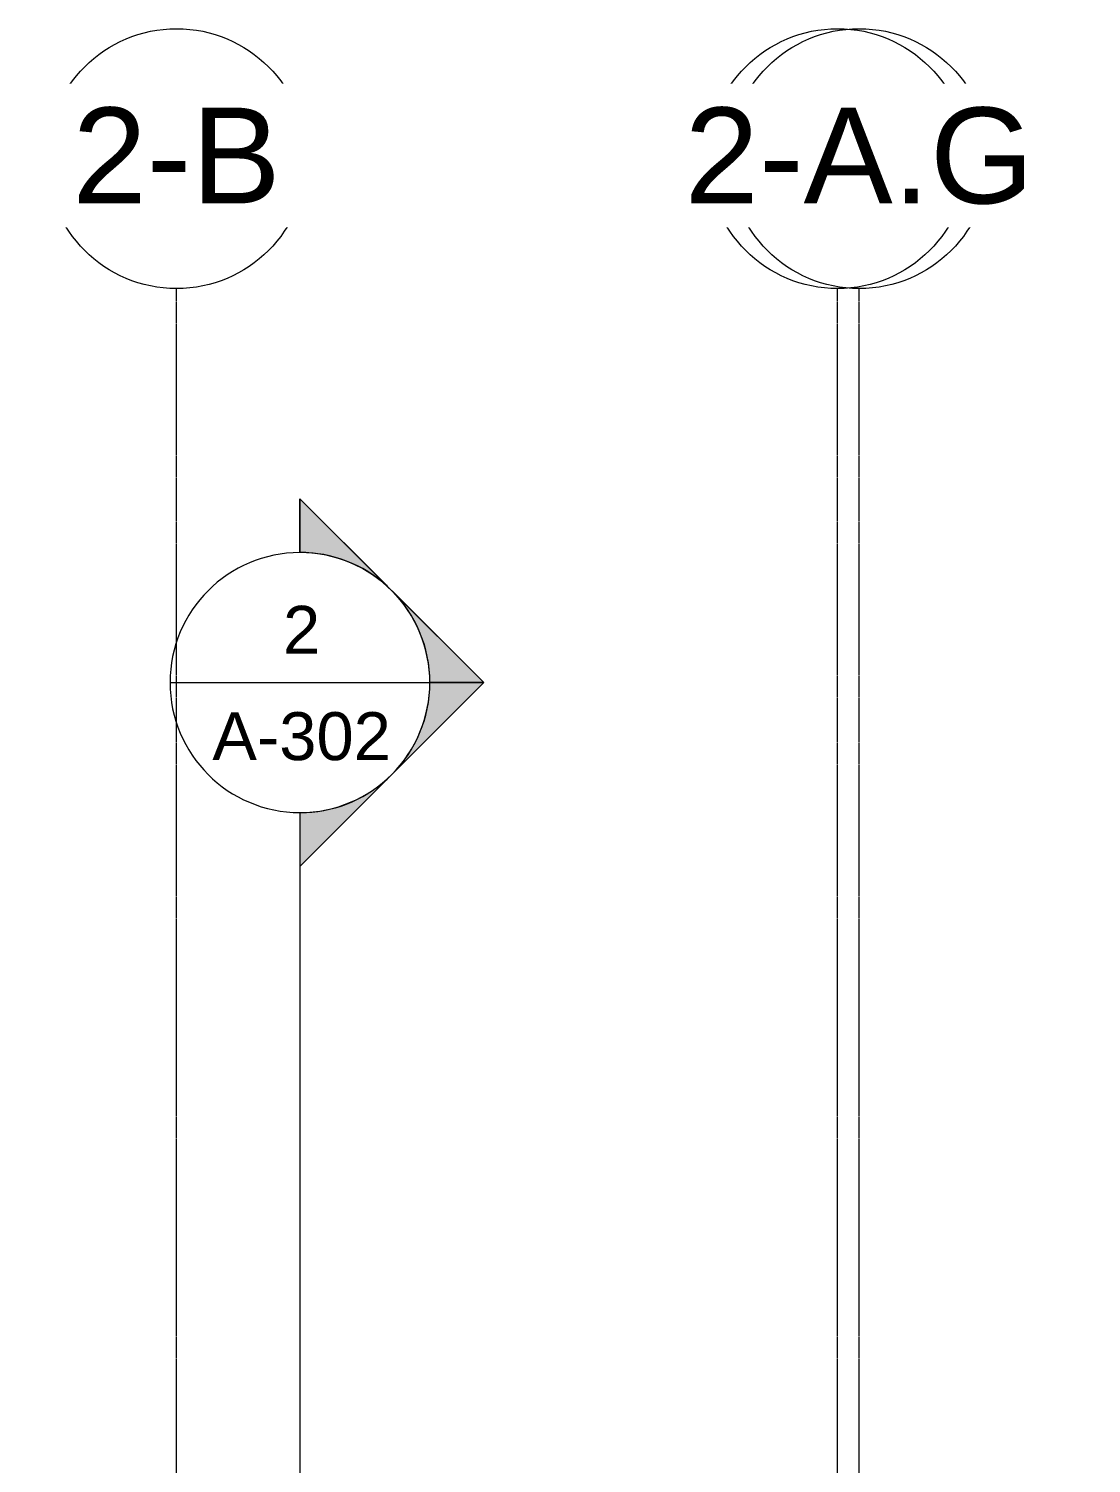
# Model space of a CAD drawing. Header units: inches. Extents: x -23227 to -2744, y -314 to 853.
# Drawn here: x -12316 to -11923, y 305 to 835 of the extents above; entities that cross this region are included whole.
import ezdxf

# ---------------------------------------------------------------- set-up
doc = ezdxf.new("R2010")
doc.units = ezdxf.units.IN
doc.header["$MEASUREMENT"] = 0
doc.linetypes.add('Grid Line 1_2_', pattern=[0.875, 0.5, -0.125, 0.125, -0.125])
for name, color, linetype, lineweight in [('G-ANNO-SYMB', 111, 'Continuous', 9), ('S-GRID', 1, 'Continuous', 9), ('S-GRID-IDEN', 1, 'Continuous', 9)]:
    doc.layers.add(name, color=color, linetype=linetype, lineweight=lineweight)
doc.styles.add('Arial_1', font='arial.ttf', dxfattribs={"height": 35.407186})
doc.styles.add('Arial_2', font='arial.ttf', dxfattribs={"height": 17.703593})

# ---------------------------------------------------------------- blocks, each defined once
blk = doc.blocks.new('Section - Section Head - Filled-1526-Section 5')
at = {"layer": 'G-ANNO-SYMB'}
h = blk.add_hatch(color=256, dxfattribs=at)
edge = h.paths.add_edge_path(flags=0)
edge.add_arc((22272.83, 593.16), 48.06, 47.9216, 90)
edge.add_line((22272.83, 641.22), (22272.83, 661.04))
edge.add_line((22272.83, 661.04), (22305.04, 628.83))
h = blk.add_hatch(color=256, dxfattribs=at)
edge = h.paths.add_edge_path(flags=0)
edge.add_line((22306.77, 627.1), (22340.72, 593.16))
edge.add_line((22340.72, 593.16), (22320.83, 593.16))
edge.add_arc((22272.83, 593.16), 48, 360, 405)
h = blk.add_hatch(color=256, dxfattribs=at)
edge = h.paths.add_edge_path(flags=0)
edge.add_arc((22272.83, 593.16), 48, 315, 360)
edge.add_line((22320.83, 593.16), (22340.72, 593.16))
edge.add_line((22340.72, 593.16), (22306.77, 559.22))
h = blk.add_hatch(color=256, dxfattribs=at)
edge = h.paths.add_edge_path(flags=0)
edge.add_line((22305.04, 557.48), (22272.83, 525.27))
edge.add_line((22272.83, 525.27), (22272.83, 545.09))
edge.add_arc((22272.83, 593.16), 48.06, 270, 312.0784)
for p, q in [((22340.72, 593.16), (22272.83, 661.04)), ((22272.83, 641.16), (22272.83, 661.04)), ((22305.04, 628.83), (22272.83, 661.04)), ((22272.83, 661.04), (22272.83, 641.22)), ((22340.72, 593.16), (22306.77, 627.1)), ((22340.72, 593.16), (22272.83, 525.27)), ((22306.77, 559.22), (22340.72, 593.16)), ((22320.83, 593.16), (22340.72, 593.16)), ((22340.72, 593.16), (22320.83, 593.16)), ((22272.83, 525.27), (22305.04, 557.48)), ((22272.83, 545.16), (22272.83, 525.27)), ((22272.83, 545.09), (22272.83, 525.27))]:
    blk.add_line(p, q, dxfattribs=at)
for radius, start, end in [(48, 90, 270), (48.06, 47.9216, 90), (48, 270, 90), (48, 360, 45), (48, 315, 360), (48.06, 270, 312.0784)]:
    blk.add_arc((22272.83, 593.16), radius, start, end, dxfattribs=at)
blk = doc.blocks.new('Grid - Grid Head - Circle-14747-Section 5')
at = {"layer": 'S-GRID-IDEN'}
blk.add_circle((21143.8, 786.66), 48, dxfattribs=at)

msp = doc.modelspace()

# ---------------------------------------------------------------- linework, layer by layer
at = {"layer": 'G-ANNO-SYMB'}
for p, q in [((-12263.72864, 593.15708), (-12167.72864, 593.15708)), ((-12215.72864, 545.15708), (-12215.72864, -79.66081))]:
    msp.add_line(p, q, dxfattribs=at)
at = {"layer": 'S-GRID', "linetype": 'Grid Line 1_2_'}
for p, q in [((-12261.30612, -273.16081), (-12261.30612, 738.65708)), ((-12261.30612, -273.16081), (-12261.30612, 738.65708)), ((-12017.05612, -273.16081), (-12017.05612, 738.65708)), ((-12017.05612, -273.16081), (-12017.05612, 738.65708)), ((-12009.05612, -273.16081), (-12009.05612, 738.65708)), ((-12009.05612, -273.16081), (-12009.05612, 738.65708))]:
    msp.add_line(p, q, dxfattribs=at)

# ---------------------------------------------------------------- block references
at = {"layer": 'G-ANNO-SYMB'}
msp.add_blockref('Section - Section Head - Filled-1526-Section 5', (-34488.56173, 0), dxfattribs=at)
at = {"layer": 'S-GRID-IDEN'}
for p in [(-33405.10893, 0), (-33160.85893, 0)]:
    msp.add_blockref('Grid - Grid Head - Circle-14747-Section 5', p, dxfattribs=at)

# ---------------------------------------------------------------- texts
at = {"layer": 'G-ANNO-SYMB', "attachment_point": 2, "line_spacing_factor": 0.938532, "style": 'Arial_2'}
for s, insert, char_height, width in [('2', (-12215.1139, 621.49532), 17.70359, 16.416), ('A-302', (-12215.1139, 582.22284), 17.703593, 78.624)]:
    msp.add_mtext(s, dxfattribs=dict(at, insert=insert, char_height=char_height, width=width))

# ---------------------------------------------------------------- next in the draw order: texts
at = {"layer": 'S-GRID-IDEN', "char_height": 35.407186, "width": 85.104, "attachment_point": 2, "line_spacing_factor": 0.938532, "style": 'Arial_1', "bg_fill": 3, "box_fill_scale": 1.25, "bg_fill_color": 0, "bg_fill_transparency": 0}
for s, insert in [('3-2', (-12261.31535, 805.53081)), ('3-1', (-12017.06535, 805.53081))]:
    msp.add_mtext(s, dxfattribs=dict(at, insert=insert))

# ---------------------------------------------------------------- next in the draw order: block references
at = {"layer": 'S-GRID-IDEN'}
for p in [(-33405.10893, 0), (-33152.85893, 0)]:
    msp.add_blockref('Grid - Grid Head - Circle-14747-Section 5', p, dxfattribs=at)

# ---------------------------------------------------------------- next in the draw order: texts
at = {"layer": 'S-GRID-IDEN', "char_height": 35.407186, "attachment_point": 2, "line_spacing_factor": 0.938532, "style": 'Arial_1', "bg_fill": 3, "box_fill_scale": 1.25, "bg_fill_color": 0, "bg_fill_transparency": 0}
for s, insert, width in [('2-B', (-12261.31535, 805.53081), 91.584), ('3-1.G', (-12009.06535, 805.53081), 147.312)]:
    msp.add_mtext(s, dxfattribs=dict(at, insert=insert, width=width))

# ---------------------------------------------------------------- next in the draw order: block references
at = {"layer": 'S-GRID-IDEN'}
msp.add_blockref('Grid - Grid Head - Circle-14747-Section 5', (-33160.85893, 0), dxfattribs=at)

# ---------------------------------------------------------------- next in the draw order: texts
at = {"layer": 'S-GRID-IDEN', "insert": (-12017.06535, 805.53081), "char_height": 35.407186, "width": 91.584, "attachment_point": 2, "line_spacing_factor": 0.938532, "style": 'Arial_1', "bg_fill": 3, "box_fill_scale": 1.25, "bg_fill_color": 0, "bg_fill_transparency": 0}
msp.add_mtext('2-A', dxfattribs=at)

# ---------------------------------------------------------------- next in the draw order: block references
at = {"layer": 'S-GRID-IDEN'}
msp.add_blockref('Grid - Grid Head - Circle-14747-Section 5', (-33152.85893, 0), dxfattribs=at)

# ---------------------------------------------------------------- next in the draw order: texts
at = {"layer": 'S-GRID-IDEN', "insert": (-12009.06535, 805.53081), "char_height": 35.407186, "width": 153.792, "attachment_point": 2, "line_spacing_factor": 0.938532, "style": 'Arial_1', "bg_fill": 3, "box_fill_scale": 1.25, "bg_fill_color": 0, "bg_fill_transparency": 0}
msp.add_mtext('2-A.G', dxfattribs=at)

doc.saveas('drawing.dxf')
